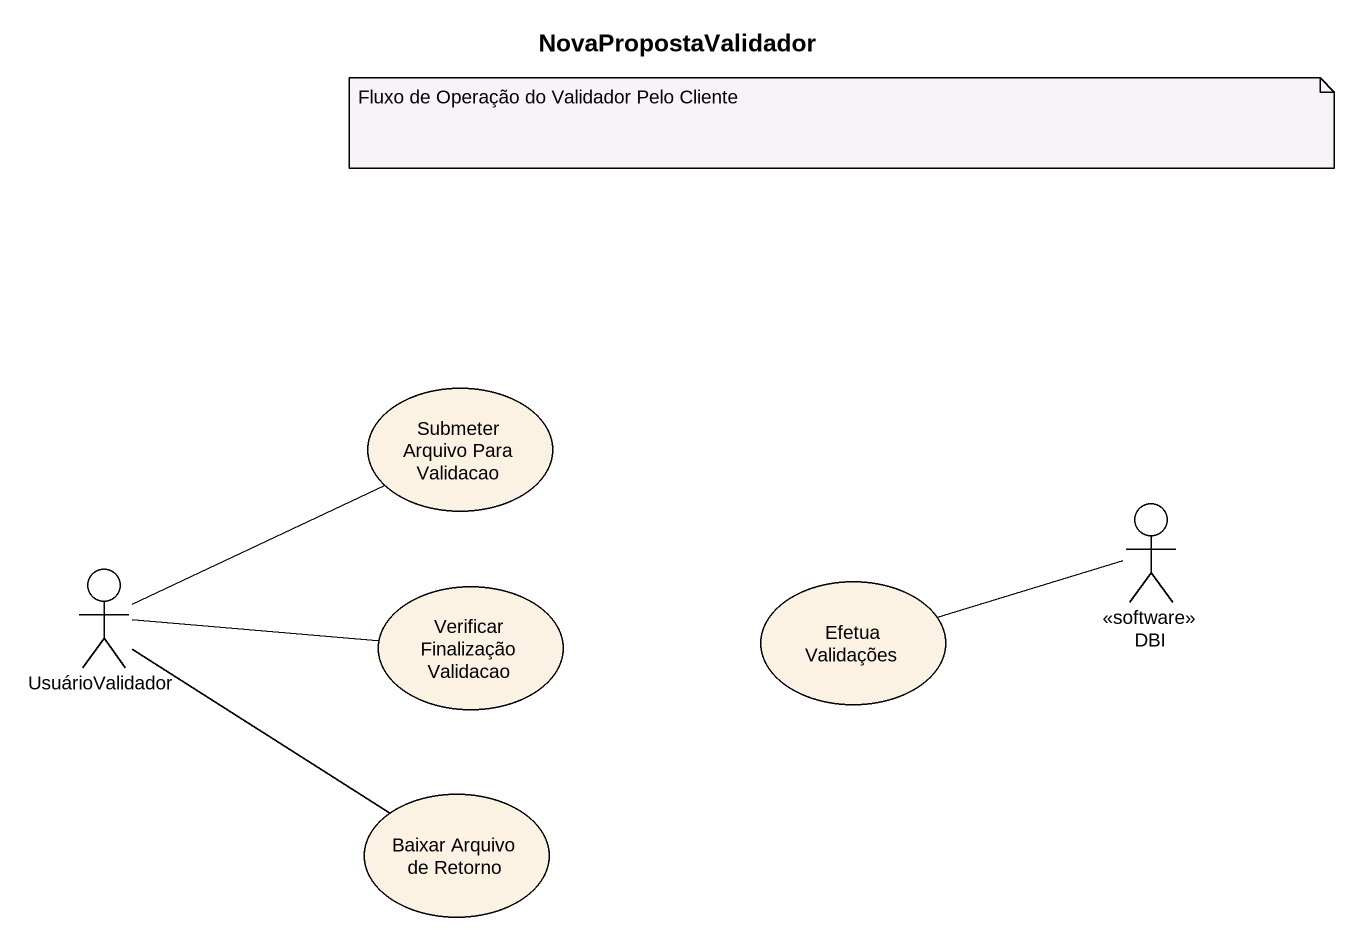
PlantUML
@startuml
title NovaPropostaValidador
usecase "Submeter Arquivo Para Validacao" as Submeter_Arquivo_Para
actor DBI <<software>>
actor UsuárioValidador
usecase "Verificar Finalização Validacao" as Verificar_Finalização
usecase "Efetua Validações" as Efetua_Validações
usecase "Baixar Arquivo de Retorno" as Baixar_Arquivo_de_Retorno
DBI -left- Efetua_Validações
UsuárioValidador -right- Submeter_Arquivo_Para
UsuárioValidador -right- Verificar_Finalização
UsuárioValidador -right- Baixar_Arquivo_de_Retorno
note as N1
  Fluxo de Operação do Validador Pelo Cliente
end note
@enduml
